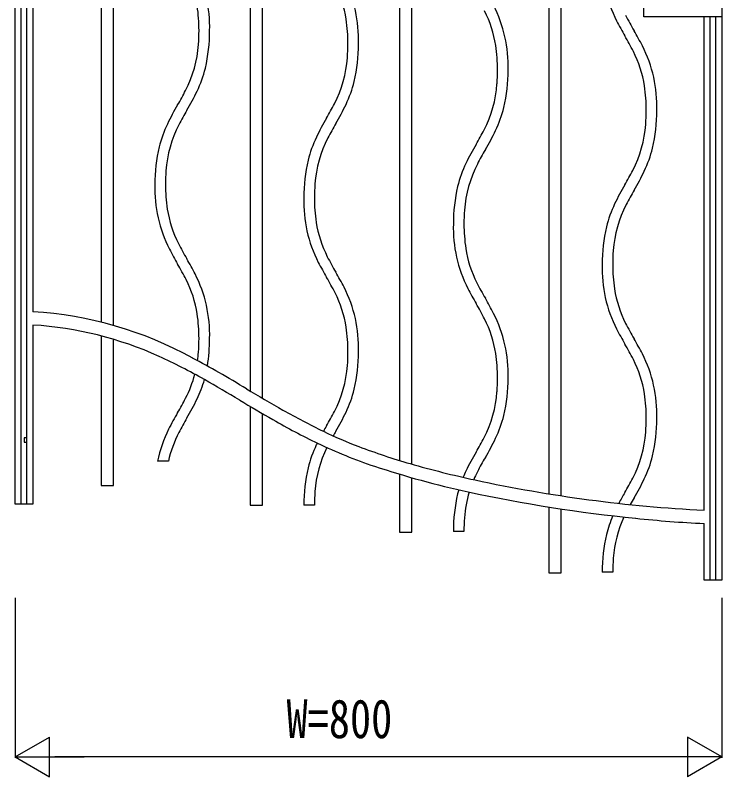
# Model space of a CAD drawing. Units: millimetres, scale not verified. Extents: x -4205 to 4205, y -2970 to 2970.
# Drawn here: x -3155 to -2355, y 152 to 1014 of the extents above; entities that cross this region are included whole.
import ezdxf
from ezdxf.enums import TextEntityAlignment as Align

# ---------------------------------------------------------------- set-up
doc = ezdxf.new("R2010")
doc.units = ezdxf.units.MM
doc.header["$LTSCALE"] = 10
doc.layers.add('0-3_YKK_A1', color=4, linetype='Continuous')
doc.layers.add('0-4_YKK_D', color=6, linetype='Continuous')
doc.styles.add('ＭＳ ゴシック', font='')
doc.styles.get('ＭＳ ゴシック').set_extended_font_data('MS Gothic')

msp = doc.modelspace()

# ---------------------------------------------------------------- linework, layer by layer
at = {"layer": '0-3_YKK_A1'}
for p, q in [((-2888.89, 1252.06), (-2888.89, 589)), ((-2874.89, 580.77), (-2874.89, 1253.51)), ((-2719.82, 1258.09), (-2719.82, 510.35)), ((-2705.82, 506.24), (-2705.82, 1257.68)), ((-2550.84, 1244.82), (-2550.84, 472.62)), ((-2536.84, 470.42), (-2536.84, 1242.9)), ((-3043.53, 663.06), (-3043.53, 1209.27)), ((-3057.53, 1202.47), (-3057.53, 666.79)), ((-3134.98, 1163.91), (-3134.98, 678.65)), ((-2374.98, 454.01), (-2374.98, 1013.38)), ((-2368.34, 1013.38), (-2368.34, 374.96)), ((-2361.74, 374.96), (-2361.74, 1013.38)), ((-3134.98, 663.62), (-3134.98, 460.95)), ((-3057.53, 651.29), (-3057.53, 482.17)), ((-3043.53, 482.17), (-3043.53, 647.38)), ((-2888.89, 571.56), (-2888.89, 459.77)), ((-2874.89, 459.77), (-2874.89, 563.37)), ((-3144.7, 530.94), (-3141.85, 530.94)), ((-2981.51, 509.45), (-2993.75, 509.45)), ((-2719.82, 494.88), (-2719.82, 429.32)), ((-2705.82, 429.32), (-2705.82, 490.79)), ((-3057.53, 482.17), (-3043.53, 482.17)), ((-2888.89, 459.77), (-2874.89, 459.77)), ((-2816.25, 459.59), (-2828.25, 459.59)), ((-2550.84, 457.72), (-2550.84, 383.31)), ((-2536.84, 383.31), (-2536.84, 455.55)), ((-2374.98, 374.94), (-2374.98, 439)), ((-2719.82, 429.32), (-2705.82, 429.32)), ((-2646.89, 429.99), (-2658.89, 429.99)), ((-2550.84, 383.31), (-2536.84, 383.31)), ((-2478.34, 384.03), (-2490.34, 384.03))]:
    msp.add_line(p, q, dxfattribs=at)
for points in [[(-3134.98, 460.94), (-3154.98, 460.94), (-3154.98, 1574.94), (-3134.98, 1574.94), (-3134.98, 1524.62)], [(-3141.85, 460.96), (-3141.85, 1567.75), (-3148.45, 1567.75), (-3148.45, 460.96)], [(-2374.98, 1362.94), (-2354.98, 1362.94), (-2354.98, 374.94), (-2374.98, 374.94)], [(-2354.98, 1012.44), (-2443.08, 1012.44), (-2443.08, 1137.44), (-2354.98, 1137.44)], [(-3141.85, 535.94), (-3144.7, 535.94), (-3144.7, 530.94)]]:
    msp.add_lwpolyline(points, dxfattribs=at)
for centre, radius, start, end in [((-2338.3, 1076.76), 152.23, 178.35743, 206.90262), ((-3087.07, 1001.19), 152.25, 358.35613, 26.90132), ((-2918.43, 986.19), 152.24, 358.35696, 26.90216), ((-2909.69, 989.4), 130.99, 8.91943, 26.91904), ((-3138.63, 996.87), 191.75, 359.98708, 8.34855), ((-2740.33, 959.8), 130.99, 8.91963, 26.91924), ((-2749.07, 956.59), 152.24, 358.35722, 26.90241), ((-2970, 981.87), 191.75, 359.98708, 8.34855), ((-2176.78, 1159.75), 321.82, 206.87936, 210.43142), ((-2004.87, 1254.19), 529.91, 207.69801, 209.80643), ((-3144.39, 996.54), 197.51, 355.54512, 0.08235), ((-3124.45, 996.78), 189.57, 347.05483, 0.01277), ((-2914.08, 733.32), 529.92, 27.70058, 29.80901), ((-2742.17, 827.77), 321.83, 26.88188, 30.43394), ((-3082.62, 990.94), 135.49, 332.85387, 355.87776), ((-2975.82, 981.54), 197.57, 355.54582, 0.08305), ((-2955.82, 981.78), 189.57, 347.05483, 0.01277), ((-2800.64, 952.27), 191.75, 359.98688, 8.34835), ((-2580.66, 910.77), 152.25, 358.35613, 26.90132), ((-2913.97, 975.94), 135.48, 332.85244, 355.87633), ((-2571.93, 913.97), 131.01, 8.91794, 26.91755), ((-3074.96, 988.46), 139.51, 334.47166, 345.82984), ((-2806.46, 951.94), 197.57, 355.54692, 0.08415), ((-2786.49, 952.18), 189.59, 347.05546, 0.0134), ((-2906.35, 973.46), 139.53, 334.47421, 345.83238), ((-2744.63, 946.34), 135.49, 332.85387, 355.87776), ((-2632.23, 906.44), 191.75, 359.98708, 8.34855), ((-3426.92, 1174.64), 525.73, 330.11974, 332.15942), ((-3193.53, 1045.84), 271.22, 329.15045, 334.32911), ((-3258.29, 1159.64), 525.73, 330.11974, 332.15942), ((-2738.23, 773.65), 271.22, 149.15148, 154.33014), ((-2504.84, 644.85), 525.73, 150.11974, 152.15942), ((-3024.89, 1030.83), 271.22, 329.15148, 334.33014), ((-2736.97, 943.87), 139.51, 334.47099, 345.82916), ((-2638.04, 906.11), 197.57, 355.54582, 0.08305), ((-2618.05, 906.36), 189.57, 347.05483, 0.01277), ((-2569.6, 758.65), 271.22, 149.15045, 154.32911), ((-2856.77, 831.01), 139.53, 154.47323, 165.83141), ((-2849.13, 828.54), 135.5, 152.85479, 175.87868), ((-2336.34, 629.84), 525.6, 150.11235, 152.15203), ((-2576.2, 900.51), 135.48, 332.85244, 355.87633), ((-3088.79, 1130.04), 525.6, 330.11248, 332.15216), ((-2855.54, 1001.23), 271.22, 329.15097, 334.32963), ((-2688.14, 816.02), 139.53, 154.47421, 165.83238), ((-2680.5, 813.54), 135.5, 152.85428, 175.87817), ((-2807.29, 822.7), 189.59, 167.05492, 180.01286), ((-2400.19, 729.05), 271.27, 149.15609, 154.33475), ((-2166.85, 600.24), 525.73, 150.11947, 152.15915), ((-2568.58, 898.04), 139.53, 334.47421, 345.83238), ((-2638.65, 807.7), 189.59, 167.05492, 180.01286), ((-2518.81, 786.42), 139.51, 154.46991, 165.82808), ((-2511.14, 783.94), 135.5, 152.85458, 175.87847), ((-2787.31, 822.94), 197.57, 175.54582, 180.08305), ((-2920.52, 1084.21), 525.73, 330.11974, 332.15942), ((-2687.12, 955.4), 271.22, 329.15148, 334.33014), ((-2845.41, 818.3), 151.53, 178.35509, 206.96798), ((-2794.23, 822.61), 190.65, 179.98731, 188.37167), ((-2618.68, 807.95), 197.57, 175.54765, 180.08488), ((-2469.3, 778.1), 189.59, 167.05559, 180.01353), ((-2231.83, 683.22), 271.22, 149.15045, 154.32911), ((-1998.43, 554.42), 525.73, 150.11974, 152.15942), ((-2676.78, 803.3), 151.53, 178.35509, 206.96798), ((-2625.56, 807.61), 190.69, 179.98656, 188.37092), ((-2854.07, 815.11), 130.36, 188.93777, 206.98293), ((-2449.39, 778.35), 197.51, 175.54622, 180.08345), ((-2350.37, 740.59), 139.53, 154.47421, 165.83238), ((-2342.74, 738.12), 135.49, 152.85285, 175.87674), ((-2685.45, 800.1), 130.35, 188.93993, 206.98509), ((-2507.42, 773.71), 151.53, 178.35468, 206.96757), ((-2456.2, 778.01), 190.69, 179.98666, 188.37102), ((-2300.88, 732.27), 189.59, 167.05492, 180.01286), ((-2683.99, 901.48), 321.12, 206.94838, 210.50043), ((-2516.1, 770.51), 130.35, 188.93979, 206.98496), ((-2512.36, 995.95), 528.98, 207.75852, 209.86694), ((-2280.91, 732.52), 197.57, 175.54765, 180.08488), ((-3419.26, 475.08), 528.86, 27.76561, 29.87404), ((-2343.73, 980.95), 528.98, 207.75852, 209.86694), ((-2515.36, 886.48), 321.12, 206.94838, 210.50043), ((-3247.77, 569.56), 321.11, 26.94712, 30.49917), ((-2339, 727.88), 151.54, 178.35464, 206.96752), ((-2287.79, 732.18), 190.69, 179.98656, 188.37092), ((-3086.35, 652.74), 151.53, 358.35456, 26.96745), ((-3079.13, 554.56), 321.11, 26.94586, 30.49791), ((-3245.78, 462.83), 523.28, 27.74577, 29.87711), ((-3077.66, 655.93), 130.33, 8.94121, 26.98637), ((-2345.96, 856.89), 321.16, 206.94398, 210.49603), ((-2909.03, 640.93), 130.34, 8.94122, 26.98639), ((-2917.71, 637.73), 151.52, 358.35552, 26.96841), ((-2174.33, 951.36), 529.01, 207.75639, 209.86481), ((-2347.68, 724.68), 130.35, 188.93971, 206.98488), ((-3076.37, 433.23), 523.24, 27.74964, 29.88098), ((-2909.78, 524.96), 321.12, 26.9463, 30.49835), ((-3160.95, 250.28), 429.16, 61.1809, 86.53036), ((-3137.54, 648.43), 190.66, 359.98716, 8.37152), ((-2748.35, 608.14), 151.52, 358.35531, 26.9682), ((-2739.67, 611.33), 130.34, 8.94062, 26.98579), ((-2177.57, 811.06), 321.13, 206.947, 210.49905), ((-3160.14, 256.47), 407.93, 65.66431, 86.4642), ((-2968.91, 633.43), 190.66, 359.98716, 8.37152), ((-2005.96, 905.53), 528.98, 207.75852, 209.86694), ((-3142.98, 648.08), 196.1, 355.52904, 0.08919), ((-3123.42, 648.31), 188.54, 350.52153, 0.02285), ((-2907.95, 387.41), 523.24, 27.74861, 29.87995), ((-2741.36, 479.13), 321.11, 26.94712, 30.49917), ((-3082.07, 642.52), 134.94, 351.81482, 355.86779), ((-2974.35, 633.08), 196.11, 355.52911, 0.08926), ((-2954.79, 633.31), 188.54, 347.01855, 0.02218), ((-2799.55, 603.83), 190.66, 359.98726, 8.37162), ((-2579.94, 562.31), 151.52, 358.35527, 26.96816), ((-3276.61, 8.96), 681.46, 60.4819, 65.31695), ((-3382.07, -182.3), 914.87, 59.97605, 62.10739), ((-2571.26, 565.5), 130.34, 8.94056, 26.98572), ((-2913.43, 627.52), 134.94, 332.79838, 355.86764), ((-3082.07, 642.52), 134.94, 332.79852, 345.15085), ((-4430.81, -1992.51), 3006.93, 59.24543, 59.93298), ((-2805, 603.48), 196.11, 355.5304, 0.09054), ((-2785.43, 603.71), 188.54, 347.0186, 0.02223), ((-3074.44, 640.05), 138.99, 334.42165, 344.07878), ((-4416.02, -1975.4), 2969.66, 59.32145, 60.21526), ((-1243.99, 3372.86), 3233.51, 239.33401, 240.18199), ((-2905.82, 625.05), 138.99, 334.42299, 345.80402), ((-2744.08, 597.92), 134.94, 332.79842, 355.86768), ((-3420.69, 823.51), 518.89, 330.05309, 332.11568), ((-3193.05, 697.57), 270.8, 329.10016, 334.27882), ((-1657.6, 2661.63), 2425.8, 239.16906, 240.20038), ((-2631.14, 558), 190.66, 359.98811, 8.37247), ((-2703.53, 406.06), 310.94, 149.36937, 153.31093), ((-2432.72, 1307.4), 850.42, 240.47234, 243.95565), ((-3252.06, 808.51), 518.89, 330.05309, 332.11568), ((-3024.41, 682.57), 270.8, 329.10016, 334.27882), ((-2736.46, 595.45), 138.99, 334.42263, 345.80367), ((-2510.76, 299.52), 519.13, 150.07465, 152.16016), ((-2470.42, 1236.68), 785.32, 239.99529, 244.16597), ((-2636.57, 557.65), 196.1, 355.52904, 0.08919), ((-2617.01, 557.89), 188.54, 347.01855, 0.02218), ((-2855.01, 482.23), 141.39, 153.31967, 168.90298), ((-2595.81, 978.57), 483.37, 244.21019, 249.38884), ((-2570.05, 410.41), 270.83, 149.10191, 150.61299), ((-2342.39, 284.44), 518.94, 150.05263, 150.72821), ((-2849.19, 480.15), 135.53, 152.86905, 167.51679), ((-3082.69, 778.92), 518.88, 330.05141, 332.114), ((-2855.06, 652.97), 270.8, 329.09996, 334.27861), ((-2575.66, 552.09), 134.94, 332.79852, 355.86779), ((-2688.41, 467.83), 139.28, 154.4345, 165.79267), ((-2570.05, 410.41), 270.83, 153.78917, 154.28056), ((-2554.56, 1076.07), 604.13, 244.71076, 251.30941), ((-2507.82, 1205.55), 726.8, 249.19569, 254.03074), ((-2681.05, 465.46), 134.95, 153.81544, 175.86828), ((-2400.7, 380.81), 270.83, 149.10232, 154.28098), ((-2173.03, 254.85), 518.94, 150.0529, 152.11549), ((-2568.04, 549.62), 138.99, 334.42263, 345.80367), ((-2639.7, 459.66), 188.55, 167.01826, 180.02189), ((-2412.46, 1520.58), 1070.76, 251.7286, 257.61731), ((-2408.99, 1540.38), 1075.91, 253.87646, 257.90967), ((-2519.05, 438.24), 139.28, 154.4343, 157.59747), ((-2511.7, 435.86), 134.95, 152.79912, 156.96339), ((-2292.46, 2074.42), 1622.51, 257.83596, 267.08475), ((-2914.29, 733.1), 518.9, 330.05175, 332.11434), ((-2686.64, 607.14), 270.8, 329.10016, 334.27882), ((-2620.13, 459.9), 196.12, 175.53109, 180.09123), ((-2519.05, 438.24), 139.28, 163.7819, 165.79248), ((-2511.7, 435.86), 134.95, 163.36709, 175.86838), ((-2277.77, 2175.86), 1739.7, 257.91241, 264.23626), ((-2234.33, 336.16), 268.47, 149.09216, 152.08844), ((-2470.34, 430.07), 188.55, 167.01893, 180.02256), ((-2004.55, 209.07), 518.98, 150.0617, 151.02964), ((-2450.77, 430.3), 196.12, 175.53054, 180.09068), ((-2351.52, 392.91), 138.26, 156.6246, 165.91456), ((-2343.92, 390.45), 134.19, 155.37649, 176.05946), ((-2307.35, 1826.76), 1389.41, 264.0044, 267.21001), ((-2301.73, 384.64), 188.62, 167.15788, 180.18436), ((-2281.66, 384.95), 196.68, 175.70954, 180.26968)]:
    msp.add_arc(centre, radius, start, end, dxfattribs=at)
at = {"layer": '0-4_YKK_D'}
for p, q in [((-3154.99, 354.89), (-3154.99, 173.89)), ((-2354.99, 354.89), (-2354.99, 173.89)), ((-3154.99, 174.89), (-3116.02, 197.39)), ((-3116.02, 152.39), (-3116.02, 197.39)), ((-2354.99, 174.89), (-2393.96, 197.39)), ((-2393.96, 197.39), (-2393.96, 152.39)), ((-3154.99, 174.89), (-3116.02, 152.39)), ((-3154.99, 174.89), (-3077.05, 174.89)), ((-2399.99, 174.89), (-3109.99, 174.89)), ((-2354.99, 174.89), (-2432.93, 174.89)), ((-2354.99, 174.89), (-2393.96, 152.39))]:
    msp.add_line(p, q, dxfattribs=at)

# ---------------------------------------------------------------- texts
at = {"layer": '0-4_YKK_D', "style": 'ＭＳ ゴシック', "width": 0.8}
msp.add_text('W=800', height=43.99, dxfattribs=at).set_placement((-2847.79, 182.89), align=Align.BOTTOM_LEFT)

doc.saveas('drawing.dxf')
